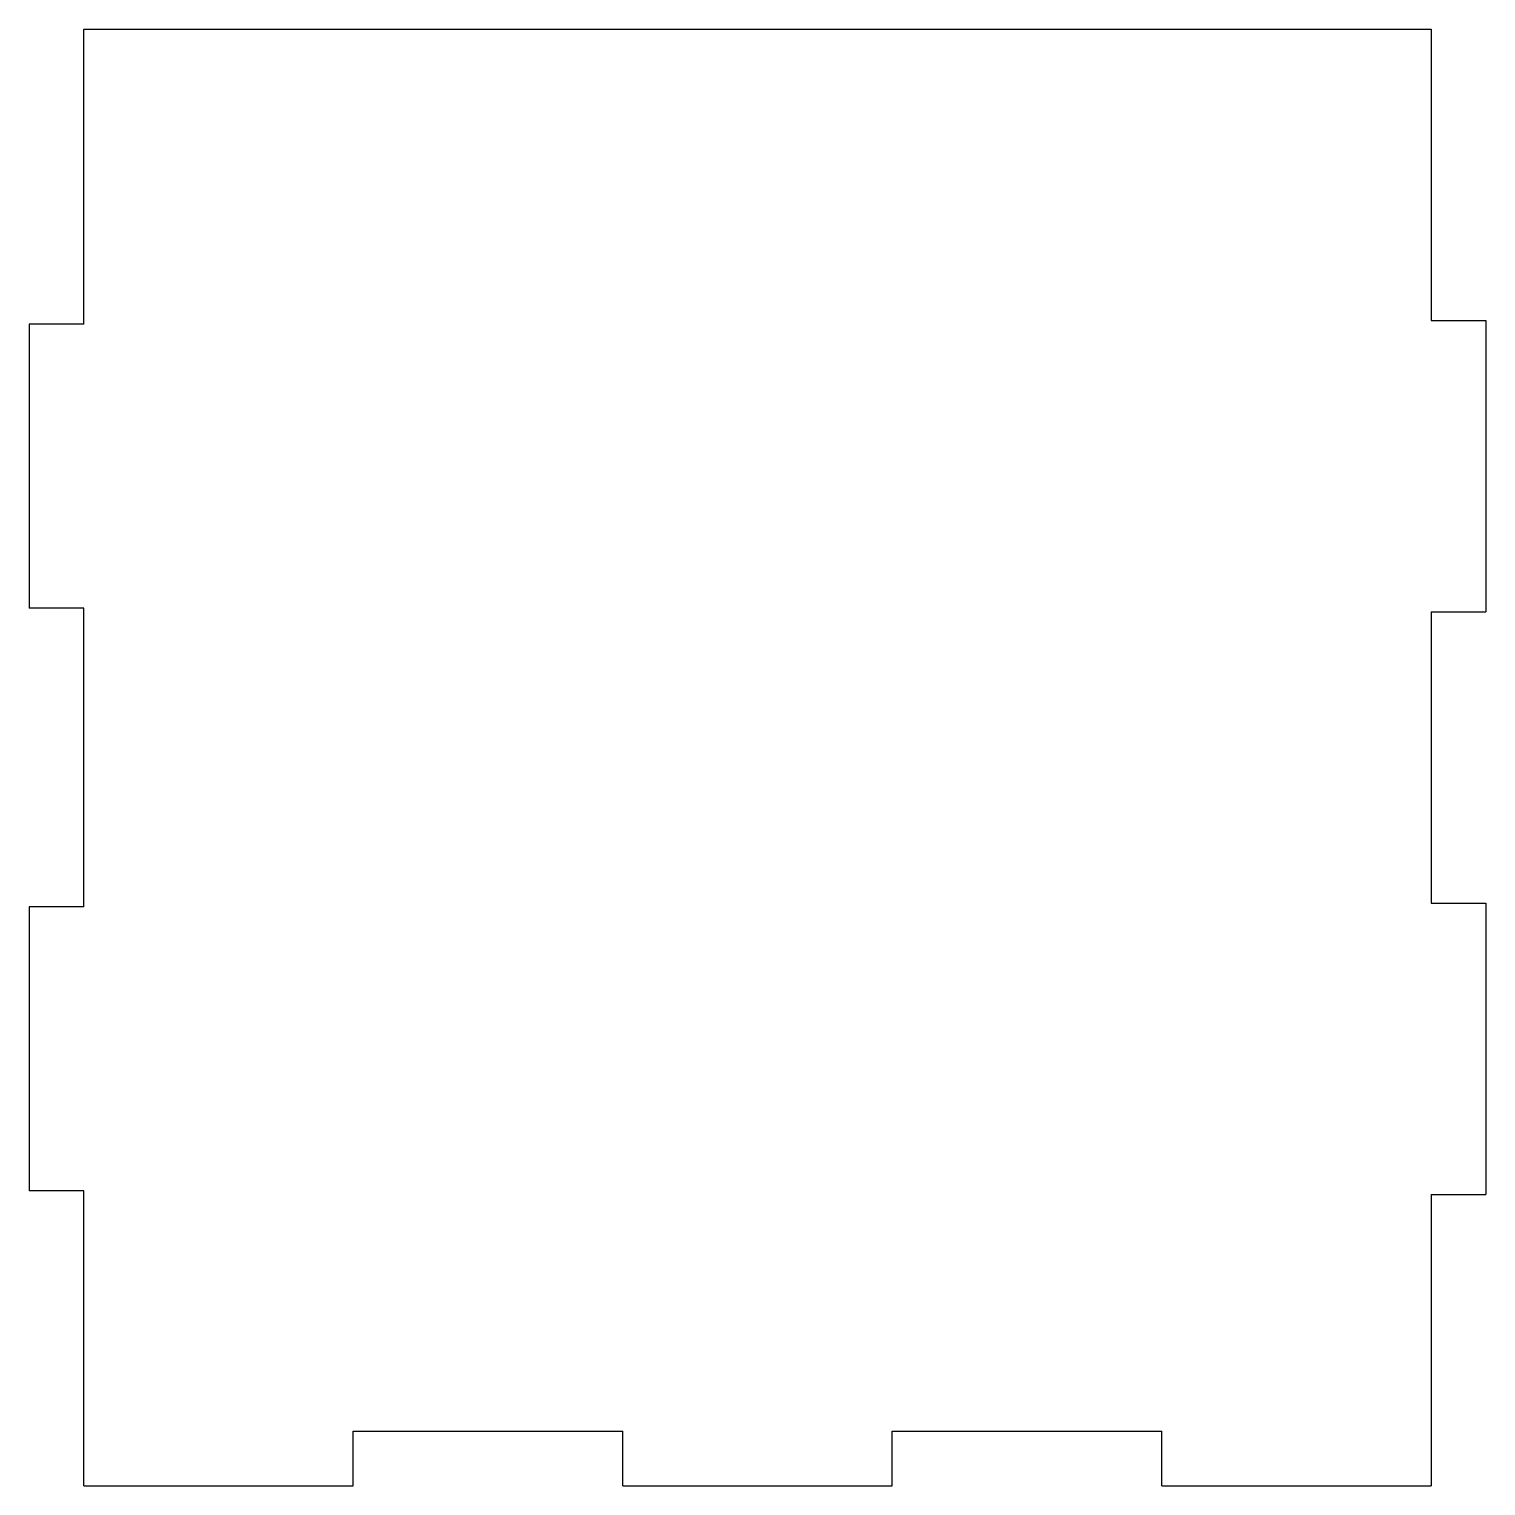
# Model space of a CAD drawing. Extents: x -40 to 40, y 0 to 80.
import ezdxf

# ---------------------------------------------------------------- set-up
doc = ezdxf.new("R2010")
doc.units = 0
doc.layers.add('VISIBLE', color=7, linetype='CONTINUOUS')

msp = doc.modelspace()

# ---------------------------------------------------------------- linework, layer by layer
at = {"layer": 'VISIBLE'}
for p, q in [((-37, 80), (37, 80)), ((-37, 63.8), (-37, 80)), ((37, 80), (37, 64)), ((37, 64), (40, 64)), ((40, 64), (40, 48)), ((-37, 63.8), (-40, 63.8)), ((-40, 63.8), (-40, 48.2)), ((-37, 48.2), (-40, 48.2)), ((-37, 31.8), (-37, 48.2)), ((37, 48), (37, 32)), ((37, 48), (40, 48)), ((37, 32), (40, 32)), ((40, 32), (40, 16)), ((-37, 31.8), (-40, 31.8)), ((-40, 31.8), (-40, 16.2)), ((-37, 16.2), (-40, 16.2)), ((-37, 0), (-37, 16.2)), ((37, 16), (37, 0)), ((37, 16), (40, 16)), ((-22.2, 0), (-22.2, 3)), ((-22.2, 3), (-7.4, 3)), ((-7.4, 0), (-7.4, 3)), ((7.4, 0), (7.4, 3)), ((7.4, 3), (22.2, 3)), ((22.2, 0), (22.2, 3)), ((-37, 0), (-22.2, 0)), ((-7.4, 0), (7.4, 0)), ((22.2, 0), (37, 0))]:
    msp.add_line(p, q, dxfattribs=at)

doc.saveas('drawing.dxf')
